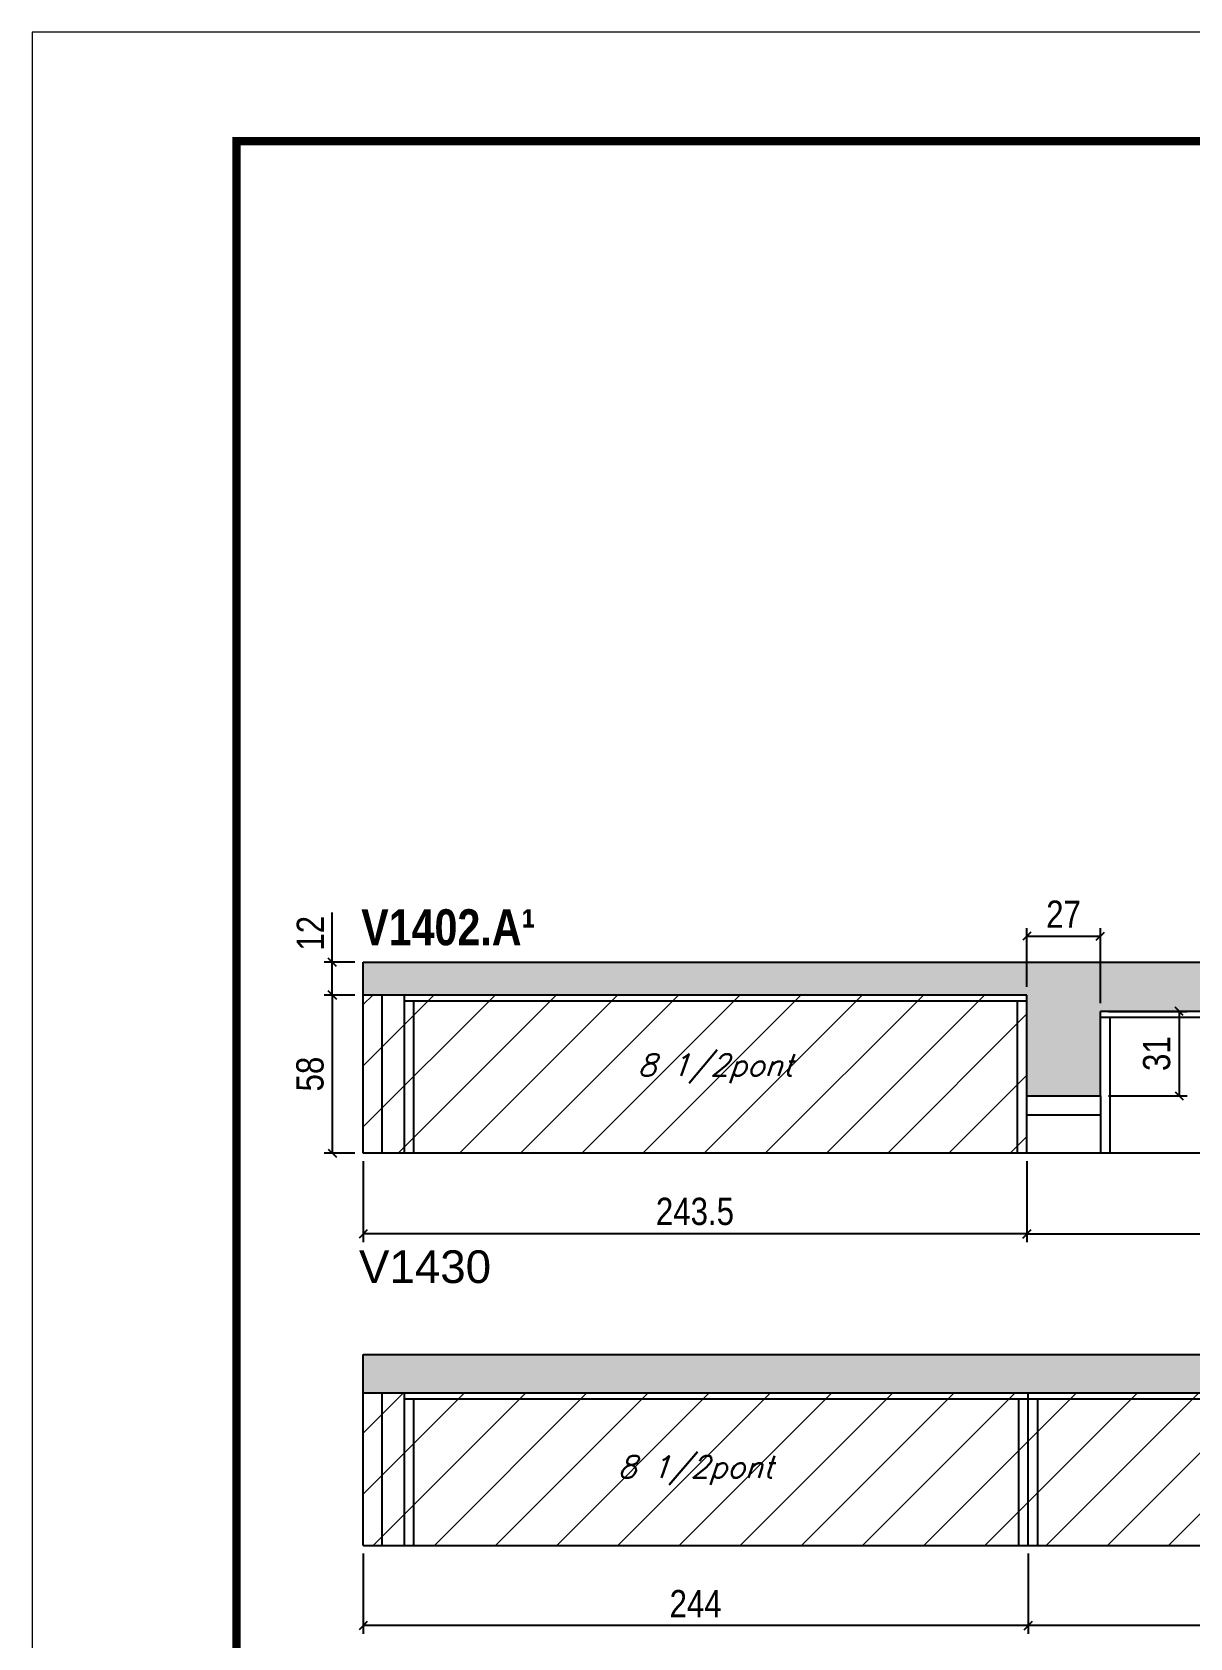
# Model space of a CAD drawing. Extents: x 3309 to 9563, y -2522 to 14608.
# Drawn here: x 6493 to 6918, y 12870 to 13459 of the extents above; entities that cross this region are included whole.
import ezdxf

# ---------------------------------------------------------------- set-up
doc = ezdxf.new("R2010")
doc.units = 0
doc.linetypes.add('DASHED', pattern=[0.75, 0.5, -0.25])
for name, color, linetype in [('5', 5, 'Continuous'), ('COTA', 241, 'Continuous'), ('NOMENCLATURA', 7, 'Continuous'), ('Painéis', 200, 'Continuous'), ('SARR_2.2x7', 40, 'Continuous'), ('SARR_3.5x7', 81, 'Continuous'), ('texto', 7, 'Continuous')]:
    doc.layers.add(name, color=color, linetype=linetype)
for name, color, linetype, lineweight in [('Folhas', 255, 'Continuous', 9), ('Hachura', 251, 'Continuous', 9), ('SARRAFO DE PRESSAO', 251, 'DASHED', 9)]:
    doc.layers.add(name, color=color, linetype=linetype, lineweight=lineweight)
doc.styles.add('COTA TECNICA', font='techl___.ttf', dxfattribs={"height": 10})
doc.styles.add('Romans', font='romans.shx')
doc.styles.get("Standard").update_dxf_attribs({"font": 'arial.ttf'})
doc.styles.add('TECNICA', font='techb___.ttf', dxfattribs={"height": 10})
doc.dimstyles.new('PAINEL', dxfattribs={"dimtxt": 10, "dimasz": 3, "dimexe": 3, "dimexo": 3, "dimgap": 3, "dimtad": 1, "dimdec": 1, "dimzin": 12, "dimdsep": 46, "dimtxsty": 'COTA TECNICA', "dimblk1": 'OBLIQUE', "dimblk2": 'OBLIQUE', "dimsah": 1, "dimcen": 0.9, "dimclrd": 4, "dimclre": 4, "dimclrt": 240, "dimadec": 1, "dimazin": 3, "dimtfac": 1, "dimtdec": 1, "dimtmove": 0, "dimatfit": 3, "dimfxl": 1, "dimtolj": 1, "dimtzin": 12, "dimarcsym": 0})

# ---------------------------------------------------------------- blocks, each defined once
blk = doc.blocks.new('9999999999')
at = {"layer": 'Folhas'}
blk.add_lwpolyline([(98138.98, 34190.21), (99623.98, 34190.21), (99623.98, 35240.21), (98138.98, 35240.21)], close=True, dxfattribs=at)
at = {"layer": 'Folhas', "color": 30, "const_width": 3}
blk.add_lwpolyline([(98213.98, 34230.21), (99583.98, 34230.21), (99583.98, 35200.21), (98213.98, 35200.21)], close=True, dxfattribs=at)
blk = doc.blocks.new('_Oblique')
at = {"color": 0, "linetype": 'ByBlock', "lineweight": -2}
blk.add_line((-0.5, -0.5), (0.5, 0.5), dxfattribs=at)
blk = doc.blocks.new('*D1666')
at = {"layer": 'COTA', "color": 4, "linetype": 'ByBlock', "lineweight": -2, "transparency": 16777216}
for p, q in [((6614.35, 13045.09), (6614.35, 13015.45)), ((6857.85, 13045.09), (6857.85, 13015.45)), ((6857.85, 13018.45), (6614.35, 13018.45))]:
    blk.add_line(p, q, dxfattribs=at)
at = {"layer": 'Defpoints', "color": 0, "linetype": 'ByBlock', "transparency": 16777216}
for p in [(6614.35, 13048.09), (6857.85, 13048.09), (6614.35, 13018.45)]:
    blk.add_point(p, dxfattribs=at)
at = {"layer": 'COTA', "color": 4, "linetype": 'ByBlock', "lineweight": -2, "transparency": 16777216, "xscale": 3, "yscale": 3, "zscale": 3, "rotation": 180}
blk.add_blockref('_Oblique', (6614.35, 13018.45), dxfattribs=at)
at = {"layer": 'COTA', "color": 4, "linetype": 'ByBlock', "lineweight": -2, "transparency": 16777216, "xscale": 3, "yscale": 3, "zscale": 3}
blk.add_blockref('_Oblique', (6857.85, 13018.45), dxfattribs=at)
at = {"layer": 'COTA', "color": 240, "linetype": 'ByBlock', "transparency": 16777216, "insert": (6736.1, 13026.67), "char_height": 10, "attachment_point": 5, "style": 'COTA TECNICA'}
blk.add_mtext('\\A1;243.5', dxfattribs=at)
blk = doc.blocks.new('*D1667')
at = {"layer": 'COTA', "color": 4, "lineweight": -2, "transparency": 16777216}
for p, q in [((6857.85, 13045.09), (6857.85, 13015.45)), ((7101.85, 13045.09), (7101.85, 13015.45)), ((6857.85, 13018.45), (7101.85, 13018.45))]:
    blk.add_line(p, q, dxfattribs=at)
at = {"layer": 'Defpoints', "color": 0, "transparency": 16777216}
for p in [(6857.85, 13048.09), (7101.85, 13048.09), (7101.85, 13018.45)]:
    blk.add_point(p, dxfattribs=at)
at = {"layer": 'COTA', "color": 4, "lineweight": -2, "transparency": 16777216, "xscale": 3, "yscale": 3, "zscale": 3, "rotation": 180}
blk.add_blockref('_Oblique', (6857.85, 13018.45), dxfattribs=at)
at = {"layer": 'COTA', "color": 4, "lineweight": -2, "transparency": 16777216, "xscale": 3, "yscale": 3, "zscale": 3}
blk.add_blockref('_Oblique', (7101.85, 13018.45), dxfattribs=at)
at = {"layer": 'COTA', "color": 240, "transparency": 16777216, "insert": (6979.85, 13026.53), "char_height": 10, "attachment_point": 5, "style": 'COTA TECNICA'}
blk.add_mtext('\\A1;244', dxfattribs=at)
blk = doc.blocks.new('*D1672')
at = {"layer": 'COTA', "color": 4, "lineweight": -2, "transparency": 16777216}
for p, q in [((6887.85, 13100.09), (6916.77, 13100.09)), ((6913.77, 13100.09), (6913.77, 13069.09)), ((6887.85, 13069.09), (6916.77, 13069.09))]:
    blk.add_line(p, q, dxfattribs=at)
at = {"layer": 'Defpoints', "color": 0, "transparency": 16777216}
for p in [(6884.85, 13100.09), (6884.85, 13069.09), (6913.77, 13069.09)]:
    blk.add_point(p, dxfattribs=at)
at = {"layer": 'COTA', "color": 4, "lineweight": -2, "transparency": 16777216, "xscale": 3, "yscale": 3, "zscale": 3}
for p, rotation in [((6913.77, 13100.09), 90), ((6913.77, 13069.09), 270)]:
    blk.add_blockref('_Oblique', p, dxfattribs=dict(at, rotation=rotation))
at = {"layer": 'COTA', "color": 240, "transparency": 16777216, "insert": (6905.55, 13084.59), "char_height": 10, "attachment_point": 5, "rotation": 90, "style": 'COTA TECNICA'}
blk.add_mtext('\\A1;31', dxfattribs=at)
blk = doc.blocks.new('*D1673')
at = {"layer": 'COTA', "color": 4, "lineweight": -2, "transparency": 16777216}
for p, q in [((6857.85, 13109.09), (6857.85, 13130.67)), ((6884.85, 13103.09), (6884.85, 13130.67)), ((6857.85, 13127.67), (6884.85, 13127.67))]:
    blk.add_line(p, q, dxfattribs=at)
at = {"layer": 'Defpoints', "color": 0, "transparency": 16777216}
for p in [(6884.85, 13127.67), (6857.85, 13106.09), (6884.85, 13100.09)]:
    blk.add_point(p, dxfattribs=at)
at = {"layer": 'COTA', "color": 4, "lineweight": -2, "transparency": 16777216, "xscale": 3, "yscale": 3, "zscale": 3, "rotation": 180}
blk.add_blockref('_Oblique', (6857.85, 13127.67), dxfattribs=at)
at = {"layer": 'COTA', "color": 4, "lineweight": -2, "transparency": 16777216, "xscale": 3, "yscale": 3, "zscale": 3}
blk.add_blockref('_Oblique', (6884.85, 13127.67), dxfattribs=at)
at = {"layer": 'COTA', "color": 240, "transparency": 16777216, "insert": (6871.35, 13135.74), "char_height": 10, "attachment_point": 5, "style": 'COTA TECNICA'}
blk.add_mtext('\\A1;27', dxfattribs=at)
blk = doc.blocks.new('*D1678')
at = {"layer": 'COTA', "color": 4, "lineweight": -2, "transparency": 16777216}
for p, q in [((6611.35, 13106.09), (6600.01, 13106.09)), ((6603.01, 13106.09), (6603.01, 13048.09)), ((6611.35, 13048.09), (6600.01, 13048.09))]:
    blk.add_line(p, q, dxfattribs=at)
at = {"layer": 'Defpoints', "color": 0, "transparency": 16777216}
for p in [(6614.35, 13106.09), (6603.01, 13048.09), (6614.35, 13048.09)]:
    blk.add_point(p, dxfattribs=at)
at = {"layer": 'COTA', "color": 4, "lineweight": -2, "transparency": 16777216, "xscale": 3, "yscale": 3, "zscale": 3}
for p, rotation in [((6603.01, 13106.09), 90), ((6603.01, 13048.09), 270)]:
    blk.add_blockref('_Oblique', p, dxfattribs=dict(at, rotation=rotation))
at = {"layer": 'COTA', "color": 240, "transparency": 16777216, "insert": (6594.88, 13077.09), "char_height": 10, "attachment_point": 5, "rotation": 90, "style": 'COTA TECNICA'}
blk.add_mtext('\\A1;58', dxfattribs=at)
blk = doc.blocks.new('*D1679')
at = {"layer": 'COTA', "color": 4, "lineweight": -2, "transparency": 16777216}
for p, q in [((6603.01, 13118.09), (6603.01, 13136.4)), ((6611.35, 13118.09), (6600.01, 13118.09)), ((6603.01, 13106.09), (6603.01, 13118.09)), ((6611.35, 13106.09), (6600.01, 13106.09))]:
    blk.add_line(p, q, dxfattribs=at)
at = {"layer": 'Defpoints', "color": 0, "transparency": 16777216}
for p in [(6603.01, 13118.09), (6614.35, 13118.09), (6614.35, 13106.09)]:
    blk.add_point(p, dxfattribs=at)
at = {"layer": 'COTA', "color": 4, "lineweight": -2, "transparency": 16777216, "xscale": 3, "yscale": 3, "zscale": 3}
for p, rotation in [((6603.01, 13118.09), 90), ((6603.01, 13106.09), 270)]:
    blk.add_blockref('_Oblique', p, dxfattribs=dict(at, rotation=rotation))
at = {"layer": 'COTA', "color": 240, "transparency": 16777216, "insert": (6594.95, 13128.74), "char_height": 10, "attachment_point": 5, "rotation": 90, "style": 'COTA TECNICA'}
blk.add_mtext('\\A1;12', dxfattribs=at)
blk = doc.blocks.new('*D1685')
at = {"layer": 'COTA', "color": 4, "lineweight": -2, "transparency": 16777216}
for p, q in [((6614.35, 12901.2), (6614.35, 12871.79)), ((6858.35, 12901.2), (6858.35, 12871.79)), ((6858.35, 12874.79), (6614.35, 12874.79))]:
    blk.add_line(p, q, dxfattribs=at)
at = {"layer": 'Defpoints', "color": 0, "transparency": 16777216}
for p in [(6614.35, 12904.2), (6858.35, 12904.2), (6614.35, 12874.79)]:
    blk.add_point(p, dxfattribs=at)
at = {"layer": 'COTA', "color": 4, "lineweight": -2, "transparency": 16777216, "xscale": 3, "yscale": 3, "zscale": 3, "rotation": 180}
blk.add_blockref('_Oblique', (6614.35, 12874.79), dxfattribs=at)
at = {"layer": 'COTA', "color": 4, "lineweight": -2, "transparency": 16777216, "xscale": 3, "yscale": 3, "zscale": 3}
blk.add_blockref('_Oblique', (6858.35, 12874.79), dxfattribs=at)
at = {"layer": 'COTA', "color": 240, "transparency": 16777216, "insert": (6736.35, 12882.86), "char_height": 10, "attachment_point": 5, "style": 'COTA TECNICA'}
blk.add_mtext('\\A1;244', dxfattribs=at)
blk = doc.blocks.new('*D1686')
at = {"layer": 'COTA', "color": 4, "lineweight": -2, "transparency": 16777216}
for p, q in [((6858.35, 12901.2), (6858.35, 12871.79)), ((7102.35, 12901.2), (7102.35, 12871.79)), ((7102.35, 12874.79), (6858.35, 12874.79))]:
    blk.add_line(p, q, dxfattribs=at)
at = {"layer": 'Defpoints', "color": 0, "transparency": 16777216}
for p in [(6858.35, 12904.2), (7102.35, 12904.2), (6858.35, 12874.79)]:
    blk.add_point(p, dxfattribs=at)
at = {"layer": 'COTA', "color": 4, "lineweight": -2, "transparency": 16777216, "xscale": 3, "yscale": 3, "zscale": 3, "rotation": 180}
blk.add_blockref('_Oblique', (6858.35, 12874.79), dxfattribs=at)
at = {"layer": 'COTA', "color": 4, "lineweight": -2, "transparency": 16777216, "xscale": 3, "yscale": 3, "zscale": 3}
blk.add_blockref('_Oblique', (7102.35, 12874.79), dxfattribs=at)
at = {"layer": 'COTA', "color": 240, "transparency": 16777216, "insert": (6980.35, 12882.86), "char_height": 10, "attachment_point": 5, "style": 'COTA TECNICA'}
blk.add_mtext('\\A1;244', dxfattribs=at)

msp = doc.modelspace()

# ---------------------------------------------------------------- hatches: boundary and pattern name
at = {"layer": 'COTA'}
h = msp.add_hatch(dxfattribs=at)
h.set_pattern_fill('AR-CONC', color=256, scale=0.03)
h.set_pattern_definition([(50, (-1577.399, -228.6743), (5.4655401, -0.4781726), [0.5715, -6.2865]), (355, (-1577.399, -228.6743), (-1.0573026, 5.7317054), [0.4572, -5.0292175]), (100.451445, (-1576.9436, -228.714), (4.4082374, 5.2535326), [0.4857003, -5.3427073]), (46.1842, (-1577.399, -227.15), (8.1323712, -1.2612698), [0.85725, -9.42975]), (96.63556, (-1576.7214, -227.2554), (7.122124, 7.4227837), [0.7285507, -8.0140682]), (351.18415, (-1577.399, -227.15), (7.122124, 7.4227837), [0.685799, -7.543792]), (21, (-1576.637, -227.5313), (4.5484317, -3.067956), [0.5715, -6.2865]), (326, (-1576.637, -227.5313), (1.8540609, 5.525639), [0.4572, -5.0292]), (71.451445, (-1576.258, -227.787), (6.4024926, 2.457683), [0.4857003, -5.3426981]), (37.5, (-1577.3991, -228.6743), (0.0926581, 2.53665117), [0, -4.96824, 0, -5.1054, 0, -5.04825]), (7.5, (-1577.399, -228.6743), (2.00458988, 3.00541724), [0, -2.91084, 0, -4.85394, 0, -1.92405]), (327.5, (-1579.0984, -228.6743), (4.06771786, -0.17186232), [0, -1.905, 0, -5.9436, 0, -7.8867]), (317.5, (-1579.8604, -228.6743), (4.44387544, 0.7627947), [0, -2.4765, 0, -3.94716, 0, -5.6007])])
h.paths.add_polyline_path([(7473.35, 13102.09), (7874.35, 13102.09), (7874.35, 13059.09), (7897.35, 13059.09), (7897.35, 13118.09), (6614.35, 13118.09), (6614.35, 13106.09), (6857.85, 13106.09), (6857.85, 13069.09), (6884.85, 13069.09), (6884.85, 13100.09), (7446.35, 13100.09), (7446.35, 13064.09), (7473.35, 13064.09)])
h = msp.add_hatch(dxfattribs=at)
h.set_pattern_fill('AR-CONC', color=256, scale=0.03)
h.set_pattern_definition([(50, (1250.3444, 74.65), (5.46554, -0.4781726), [0.5715, -6.2865]), (355, (1250.3444, 74.65), (-1.0573026, 5.7317054), [0.4572, -5.0292175]), (100.451445, (1250.8, 74.61), (4.4082374, 5.2535326), [0.4857003, -5.3427073]), (46.1842, (1250.3444, 76.174), (8.1323712, -1.2612698), [0.85725, -9.42975]), (96.63556, (1251.022, 76.069), (7.122124, 7.4227837), [0.7285507, -8.0140682]), (351.18415, (1250.344, 76.174), (7.122124, 7.4227837), [0.685799, -7.543792]), (21, (1251.1064, 75.793), (4.5484317, -3.067956), [0.5715, -6.2865]), (326, (1251.1064, 75.793), (1.8540609, 5.525639), [0.4572, -5.0292]), (71.451445, (1251.4854, 75.5374), (6.4024926, 2.457683), [0.4857003, -5.3426981]), (37.5, (1250.3444, 74.65), (0.0926581, 2.53665117), [0, -4.96824, 0, -5.1054, 0, -5.04825]), (7.5, (1250.3444, 74.65), (2.0045899, 3.00541724), [0, -2.91084, 0, -4.85394, 0, -1.92405]), (327.5, (1248.6452, 74.65), (4.06771786, -0.17186232), [0, -1.905, 0, -5.9436, 0, -7.8867]), (317.5, (1247.883, 74.65), (4.4438754, 0.7627947), [0, -2.4765, 0, -3.94716, 0, -5.6007])])
h.paths.add_polyline_path([(7337.35, 12960.2), (7337.35, 12974.2), (6614.35, 12974.2), (6614.35, 12960.2)])
at = {"layer": 'Hachura'}
h = msp.add_hatch(dxfattribs=at)
h.set_pattern_fill('ANSI31', color=256, scale=5)
h.paths.add_polyline_path([(6858.35, 12769.68), (6858.35, 12725.68), (7102.35, 12725.68), (7102.35, 12769.68)])
h.paths.add_polyline_path([(6614.35, 12769.68), (6614.35, 12725.68), (6858.35, 12725.68), (6858.35, 12769.68)])
h.paths.add_polyline_path([(6614.35, 12960.2), (6614.35, 12904.2), (6858.35, 12904.2), (6858.35, 12960.2)])
h.paths.add_polyline_path([(7102.35, 12904.2), (7102.35, 12960.2), (6858.35, 12960.2), (6858.35, 12904.2)])
h.paths.add_polyline_path([(7345.85, 13048.09), (7345.85, 13100.09), (7101.85, 13100.09), (7101.85, 13048.09)])
h.paths.add_polyline_path([(7717.35, 13048.09), (7717.35, 13102.09), (7473.35, 13102.09), (7473.35, 13048.09)])
h.paths.add_polyline_path([(6857.85, 13048.09), (6857.85, 13106.09), (6614.35, 13106.09), (6614.35, 13048.09)])

# ---------------------------------------------------------------- linework, layer by layer
at = {"layer": 'COTA'}
for p, q in [((6614.35, 13106.09), (6614.35, 13118.09)), ((6614.35, 13118.09), (7897.35, 13118.09)), ((6884.85, 13069.09), (6884.85, 13048.09)), ((6614.35, 12960.2), (6614.35, 12974.2)), ((6614.35, 12974.2), (7337.35, 12974.2))]:
    msp.add_line(p, q, dxfattribs=at)
at = {"layer": 'Painéis', "linetype": 'ByBlock'}
for p, q in [((6614.35, 13048.09), (6614.35, 13106.09)), ((6857.85, 13106.09), (6614.35, 13106.09)), ((6857.85, 13048.09), (6857.85, 13106.09)), ((7446.35, 13100.09), (6884.85, 13100.09)), ((6884.85, 13069.09), (6884.85, 13100.09)), ((6857.85, 13069.09), (6884.85, 13069.09)), ((7897.35, 13048.09), (6614.35, 13048.09)), ((6614.35, 12904.2), (6614.35, 12960.2)), ((6614.35, 12960.2), (7337.35, 12960.2)), ((6858.35, 12904.2), (6858.35, 12960.2)), ((6614.35, 12904.2), (7337.35, 12904.2))]:
    msp.add_line(p, q, dxfattribs=at)
at = {"layer": 'SARR_2.2x7', "linetype": 'Continuous'}
for p, q in [((6621.35, 13048.09), (6621.35, 13106.09)), ((6857.85, 13103.89), (6629.35, 13103.89)), ((7101.85, 13097.89), (6884.85, 13097.89)), ((6857.85, 13062.09), (6884.85, 13062.09)), ((6621.35, 12904.2), (6621.35, 12960.2)), ((6629.35, 12958), (6858.35, 12958)), ((6858.35, 12958), (7102.35, 12958))]:
    msp.add_line(p, q, dxfattribs=at)
at = {"layer": 'SARR_3.5x7'}
for p, q in [((6629.35, 13106.09), (6629.35, 13048.09)), ((6632.85, 13103.89), (6632.85, 13048.09)), ((6854.35, 13103.89), (6854.35, 13048.09)), ((6888.35, 13097.89), (6888.35, 13048.09)), ((6629.35, 12960.2), (6629.35, 12904.2)), ((6632.85, 12958), (6632.85, 12904.2)), ((6854.85, 12958), (6854.85, 12904.2)), ((6861.85, 12958), (6861.85, 12904.2))]:
    msp.add_line(p, q, dxfattribs=at)

# ---------------------------------------------------------------- block references
at = {"layer": 'SARRAFO DE PRESSAO', "color": 6, "linetype": 'ByBlock'}
msp.add_blockref('9999999999', (-91646.11, -21780.92), dxfattribs=at)

# ---------------------------------------------------------------- texts
at = {"layer": '5', "linetype": 'Continuous'}
msp.add_text('V1430', height=12, rotation=359.99996, dxfattribs=at).set_placement((6612.81, 13000.44))
at = {"layer": 'NOMENCLATURA', "style": 'TECNICA'}
msp.add_text('V1402.A¹', height=13.2, dxfattribs=at).set_placement((6613.63, 13124.33))
at = {"layer": 'texto', "color": 2, "char_height": 8, "attachment_point": 5, "style": 'Romans'}
for insert in [(6743.6, 13079.09), (6736.35, 12931.7)]:
    msp.add_mtext('{\\Q19;\\C256;8 1/2pont}', dxfattribs=dict(at, insert=insert))

# ---------------------------------------------------------------- dimensions: what is measured, and where the dimension line sits
at = {"layer": 'COTA'}
for base, p1, p2, picture, middle in [((6884.85, 13127.67), (6857.85, 13106.09), (6884.85, 13100.09), '*D1673', (6871.35, 13135.74)), ((7101.85, 13018.45), (6857.85, 13048.09), (7101.85, 13048.09), '*D1667', (6979.85, 13026.53))]:
    dim = msp.add_linear_dim(base=base, p1=p1, p2=p2, dimstyle='PAINEL', dxfattribs=at)
    dim.commit()
    dim.dimension.update_dxf_attribs({"geometry": picture, "text_midpoint": middle})
for base, p1, p2, angle, picture, middle in [((6603.01, 13118.09), (6614.35, 13106.09), (6614.35, 13118.09), 90, '*D1679', (6594.95, 13128.74)), ((6603.01, 13048.09), (6614.35, 13106.09), (6614.35, 13048.09), 90, '*D1678', (6594.88, 13077.09)), ((6913.77, 13069.09), (6884.85, 13100.09), (6884.85, 13069.09), 90, '*D1672', (6905.55, 13084.59)), ((6858.35, 12874.79), (7102.35, 12904.2), (6858.35, 12904.2), 180, '*D1686', (6980.35, 12882.86))]:
    dim = msp.add_linear_dim(base=base, p1=p1, p2=p2, angle=angle, dimstyle='PAINEL', dxfattribs=at)
    dim.commit()
    dim.dimension.update_dxf_attribs({"geometry": picture, "text_midpoint": middle})
at = {"layer": 'COTA', "linetype": 'ByBlock'}
dim = msp.add_linear_dim(base=(6614.35, 13018.45), p1=(6857.85, 13048.09), p2=(6614.35, 13048.09), angle=180, dimstyle='PAINEL', dxfattribs=at)
dim.commit()
dim.dimension.update_dxf_attribs({"geometry": '*D1666', "text_midpoint": (6736.1, 13026.67)})
at = {"layer": 'COTA'}
dim = msp.add_linear_dim(base=(6614.35, 12874.79), p1=(6858.35, 12904.2), p2=(6614.35, 12904.2), angle=180, dimstyle='PAINEL', override={"dimtmove": 1}, dxfattribs=at)
dim.commit()
dim.dimension.update_dxf_attribs({"geometry": '*D1685', "text_midpoint": (6736.35, 12882.86)})

doc.saveas('drawing.dxf')
